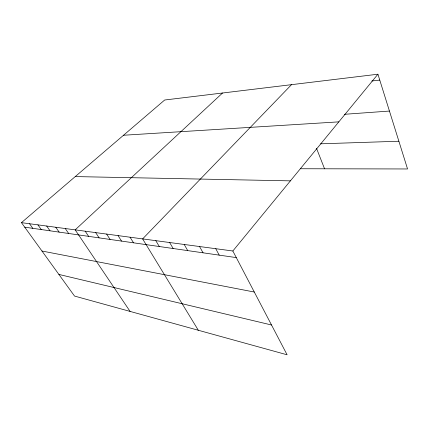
<?xml version="1.0" encoding="UTF-8"?>
<svg xmlns="http://www.w3.org/2000/svg" width="429" height="429" viewBox="0 0 429 429"><rect width="100%" height="100%" fill="white"/><g stroke="black" fill="none" stroke-linecap="round" stroke-linejoin="round"><path stroke-width="0.64" d="M377.928 74.212L164.682 100.005L21.45 222.656L232.84 250.992L377.928 74.212L407.55 168.967L300.59 168.747M291.516 84.663L142.621 238.899L198.321 330.26M222.549 93.007L75.177 229.858L130.084 311.411M371.841 80.984L379.767 80.089M344.412 114.302L389.446 111.057M123.525 135.248L338.83 121.857M320.554 143.817L398.879 141.232M75.257 176.582L290.395 180.861M24.71 227.166L236.293 257.593M41.967 251.029L254.3 292.036M58.88 274.426L271.53 324.994M21.45 222.656L74.528 296.064L287.103 354.788L232.84 250.992M29.531 223.74L32.813 228.33M37.929 224.866L41.243 229.542M46.675 226.04L50.005 230.802M55.781 227.257L59.138 232.116M65.272 228.528L68.651 233.483M85.21 231.204L88.631 236.358M95.683 232.604L99.12 237.864M106.628 234.073L110.081 239.441M118.072 235.607L121.541 241.093M130.057 237.216L133.537 242.814M155.802 240.664L159.298 246.519M169.648 242.519L173.15 248.514M184.218 244.471L187.714 250.606M199.56 246.53L203.051 252.815M215.744 248.697L219.219 255.137M316.522 148.343L324.555 168.795"/></g></svg>
